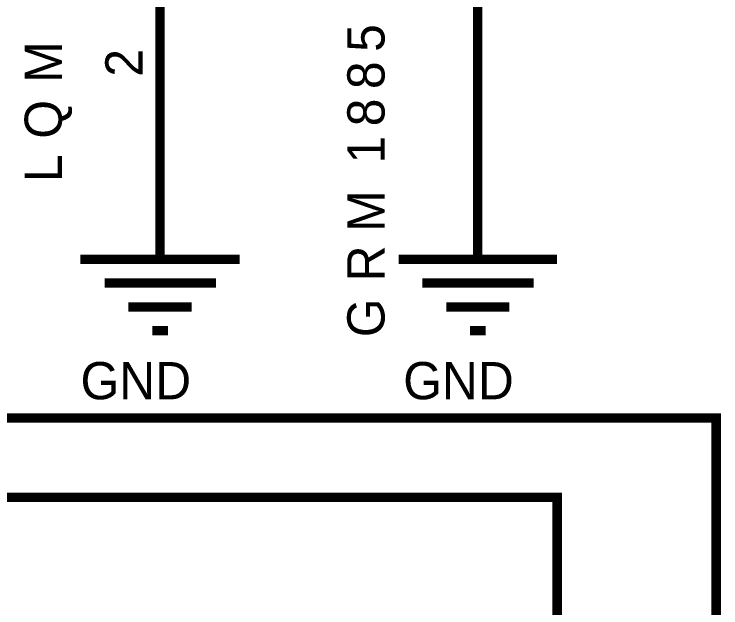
# Model space of a CAD drawing. Header units: inches. Extents: x 0 to 569, y 0 to 432.
# Drawn here: x 86.78 to 109.38, y 146.32 to 165.31 of the extents above; entities that cross this region are included whole.
import ezdxf

# ---------------------------------------------------------------- set-up
doc = ezdxf.new("R2010")
doc.units = ezdxf.units.IN
doc.layers.add('Sheet', color=255, linetype='Continuous')

msp = doc.modelspace()

# ---------------------------------------------------------------- linework, layer by layer
at = {"layer": 'Sheet'}
for points in [[(101.6, 172.715, 0.3, 0.3, 0), (101.6, 160.015, 0.3, 0.3, 0)], [(91.442, 166.365, 0.3, 0.3, 0), (91.442, 165.1, 0.3, 0.3, 0)], [(91.442, 165.1, 0.3, 0.3, 0), (91.442, 160.015, 0.3, 0.3, 0)], [(91.442, 160.015, 0.3, 0.3, 0), (91.442, 157.473, 0.3, 0.3, 0)], [(101.6, 160.015, 0.3, 0.3, 0), (101.6, 157.473, 0.3, 0.3, 0)], [(88.9, 157.473, 0.3, 0.3, 0), (93.985, 157.473, 0.3, 0.3, 0)], [(99.07, 157.473, 0.3, 0.3, 0), (104.142, 157.473, 0.3, 0.3, 0)], [(89.669, 156.716, 0.3, 0.3, 0), (93.228, 156.716, 0.3, 0.3, 0)], [(99.826, 156.716, 0.3, 0.3, 0), (103.386, 156.716, 0.3, 0.3, 0)], [(90.425, 155.947, 0.3, 0.3, 0), (92.459, 155.947, 0.3, 0.3, 0)], [(100.595, 155.947, 0.3, 0.3, 0), (102.617, 155.947, 0.3, 0.3, 0)], [(91.194, 155.191, 0.3, 0.3, 0), (91.703, 155.191, 0.3, 0.3, 0)], [(101.352, 155.191, 0.3, 0.3, 0), (101.86, 155.191, 0.3, 0.3, 0)], [(109.227, 81.273, 0.3, 0.3, 0), (109.227, 152.4, 0.3, 0.3, 0), (66.042, 152.4, 0.3, 0.3, 0)], [(104.142, 81.273, 0.3, 0.3, 0), (104.142, 149.858, 0.3, 0.3, 0), (68.585, 149.858, 0.3, 0.3, 0), (68.585, 147.315, 0.3, 0.3, 0), (25.4, 147.315, 0.3, 0.3, 0), (25.4, 124.458, 0.3, 0.3, 0), (22.87, 124.458, 0.3, 0.3, 0)]]:
    msp.add_lwpolyline(points, format="xyseb", dxfattribs=at)

# ---------------------------------------------------------------- texts
for s, p in [('5', (98.623, 164.108)), ('M', (88.305, 163.116)), ('2', (90.884, 163.314)), ('8', (98.623, 162.917)), ('Q', (88.305, 161.33)), ('8', (98.623, 161.727)), ('1', (98.623, 160.536)), ('L', (88.305, 159.941)), ('M', (98.623, 158.353)), ('R', (98.623, 156.766)), ('G', (98.623, 154.98))]:
    msp.add_text(s, height=1.191, rotation=90, dxfattribs=at).set_placement(p)
for p in [(88.9, 152.995), (99.219, 152.995)]:
    msp.add_text('GND', height=1.1906, dxfattribs=at).set_placement(p)

doc.saveas('drawing.dxf')
